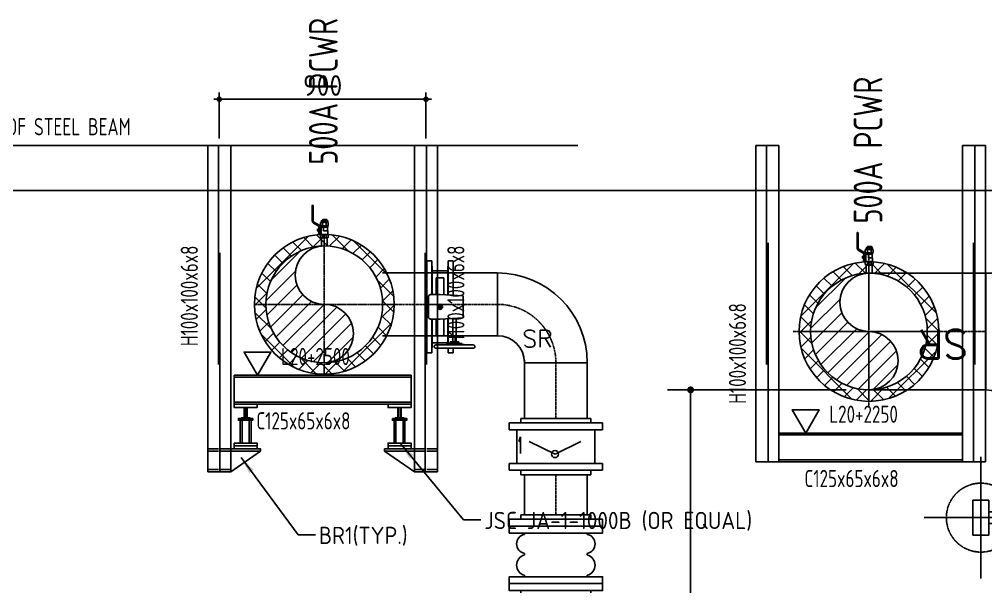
# Model space of a CAD drawing. Header units: millimetres. Extents: x -69706 to 52883, y -6882 to 68885.
# Drawn here: x 43545 to 47752, y 66270 to 68739 of the extents above; entities that cross this region are included whole.
import ezdxf

# ---------------------------------------------------------------- set-up
doc = ezdxf.new("R2010")
doc.units = ezdxf.units.MM
for name, pattern in [('XFM7P20PCW$0$CENTER', [2, 1.25, -0.25, 0.25, -0.25]), ('XFM7P20PCW$0$CENTER2', [1.125, 0.75, -0.125, 0.125, -0.125]), ('XFM7P20PCW$0$HIDDEN', [9.525, 6.35, -3.175])]:
    doc.linetypes.add(name, pattern=pattern)
for name, color, linetype in [('XFM7P20PCW$0$M-CWTR-VAVE', 252, 'Continuous'), ('XFM7P20PCW$0$P-PCWR-20.7-P', 252, 'Continuous'), ('XFM7P20PCW$0$SH-DIM', 252, 'Continuous'), ('XFM7P20PCW$0$SH-LINE-10', 252, 'Continuous'), ('XFM7P20PCW$0$SH-LINE-130', 252, 'Continuous'), ('XFM7P20PCW$0$SH-LINE-170', 252, 'Continuous'), ('XFM7P20PCW$0$SH-LINE-252', 252, 'Continuous'), ('XFM7P20PCW$0$SH-TEXT', 252, 'Continuous'), ('XFM7P20PCW$0$U-CV-DIM', 252, 'Continuous'), ('XFM7P20PCW$0$U-PCW-TXT', 252, 'Continuous'), ('XFM7P20PCW$0$管架', 252, 'Continuous')]:
    doc.layers.add(name, color=color, linetype=linetype)
doc.styles.add('XFM7P20PCW$0$aa-txt', font='isocp.shx', dxfattribs={"bigfont": 'chineset'})
doc.styles.add('XFM7P20PCW$0$PX-TEXT', font='isocp.shx', dxfattribs={"width": 0.7, "bigfont": 'chineset.shx'})
doc.styles.add('XFM7P20PCW$0$Standard', font='txt.shx', dxfattribs={"bigfont": 'chineset.shx'})
doc.dimstyles.new('XFM7P20PCW$0$10-dim', dxfattribs={"dimscale": 10, "dimtxt": 0.3, "dimasz": 0.08, "dimexe": 0.1, "dimexo": 0.1, "dimgap": 0.05, "dimtad": 1, "dimdec": 0, "dimlfac": 30, "dimzin": 0, "dimdsep": 46, "dimtxsty": 'XFM7P20PCW$0$aa-txt', "dimblk": 'XFM7P20PCW$0$DOT', "dimcen": 2, "dimclrd": 256, "dimclre": 256, "dimclrt": 3, "dimadec": 0, "dimazin": 0, "dimtfac": 1, "dimtdec": 0, "dimtix": 1, "dimtmove": 2, "dimatfit": 3, "dimldrblk": 'XFM7P20PCW$0$_Dot', "dimfxl": 0.1, "dimtvp": 1, "dimtolj": 1, "dimtzin": 0, "dimarcsym": 0})
doc.dimstyles.new('XFM7P20PCW$0$adim-5', dxfattribs={"dimscale": 10, "dimtxt": 0.25, "dimasz": 0.25, "dimexe": 0.1, "dimexo": 0.5, "dimgap": 0.15, "dimtad": 0, "dimdec": 4, "dimlfac": 5, "dimdsep": 46, "dimtxsty": 'XFM7P20PCW$0$aa-txt', "dimcen": 2.5, "dimclrd": 3, "dimclre": 3, "dimclrt": 256, "dimadec": 0, "dimazin": 0, "dimtfac": 1, "dimtdec": 4, "dimtmove": 0, "dimatfit": 3, "dimfxl": 1, "dimtolj": 1, "dimtzin": 0, "dimarcsym": 0})
doc.dimstyles.new('XFM7P20PCW$0$PX-400', dxfattribs={"dimscale": 1000, "dimtxt": 0.25, "dimasz": 0.03, "dimexe": 0.1, "dimexo": 0.1, "dimgap": 0.05, "dimtad": 1, "dimdec": 0, "dimzin": 0, "dimdsep": 46, "dimtxsty": 'XFM7P20PCW$0$PX-TEXT', "dimblk": 'XFM7P20PCW$0$_Dot', "dimcen": 2, "dimclrd": 2, "dimclre": 1, "dimclrt": 4, "dimadec": 0, "dimazin": 0, "dimtfac": 1, "dimtdec": 0, "dimtix": 1, "dimtmove": 2, "dimatfit": 3, "dimfxl": 1, "dimtvp": 1, "dimtolj": 1, "dimtzin": 0, "dimarcsym": 0})

# ---------------------------------------------------------------- blocks, each defined once
blk = doc.blocks.new('XFM7P20PCW$0$J2-10')
at = {"layer": 'XFM7P20PCW$0$M-CWTR-VAVE'}
for p, q in [((5.14, 13.65), (4.54, 13.65)), ((14.69, 13.65), (14.09, 13.65)), ((23.5, 13.65), (22.9, 13.65)), ((5.14, -13.65), (4.54, -13.65)), ((14.69, -13.65), (14.09, -13.65)), ((23.5, -13.65), (22.9, -13.65))]:
    blk.add_line(p, q, dxfattribs=at)
for points in [[(1.52, 20.32), (-1.5, 20.32), (-1.5, -20.32), (1.52, -20.32), (1.52, 20.32)], [(1.52, 20.32), (4.54, 20.32), (4.54, -20.32), (1.52, -20.32), (1.52, 20.32)], [(26.52, 20.32), (23.5, 20.32), (23.5, -20.32), (26.52, -20.32), (26.52, 20.32)], [(26.52, 20.32), (29.54, 20.32), (29.54, -20.32), (26.52, -20.32), (26.52, 20.32)], [(-1.5, 15.24), (-3.4, 15.24), (-3.4, -15.24), (-1.5, -15.24)], [(29.54, 15.24), (31.44, 15.24), (31.44, -15.24), (29.54, -15.24)]]:
    blk.add_lwpolyline(points, dxfattribs=at)
for centre, radius, start, end in [((9.56, 12.53), 4.56, 14.2066, 165.7934), ((18.8, 12.92), 4.17, 10.0533, 169.9467), ((9.56, -12.53), 4.56, 194.2066, 345.7934), ((18.8, -12.92), 4.17, 190.0533, 349.9467)]:
    blk.add_arc(centre, radius, start, end, dxfattribs=at)
blk = doc.blocks.new('XFM7P20PCW$0$SL250')
at = {"color": 3}
for p, q in [((1.905, -20.32), (1.905, 20.32)), ((4.92125, 20.32), (1.905, 20.32)), ((4.92125, -20.32), (4.92125, 20.32)), ((1.905, 15.24), (0, 15.24)), ((0, -15.24), (0, 15.24)), ((1.905, -15.24), (0, -15.24)), ((4.92125, -20.32), (1.905, -20.32))]:
    blk.add_line(p, q, dxfattribs=at)
blk = doc.blocks.new('XFM7P20PCW$0$A$Cbbcdfd53')
h = blk.add_hatch()
h.set_pattern_fill('ANSI37', color=256, scale=15, style=0)
h.set_pattern_definition([(45, (-42497.296, -66382.497), (-33.67596, 33.67596), []), (135, (-42497.296, -66382.497), (-33.67596, -33.67596), [])])
edge = h.paths.add_edge_path()
edge.add_arc((304, 304), 304, 0, 360)
edge = h.paths.add_edge_path(flags=17)
edge.add_arc((304, 304), 254, 0, 360)
h = blk.add_hatch()
h.set_pattern_fill('ANSI31', color=256, scale=15, style=0)
h.set_pattern_definition([(45, (-42497.296, -63784.355), (-33.67596, 33.67596), [])])
edge = h.paths.add_edge_path()
edge.add_arc((304, 304), 254, 90, 270)
edge.add_arc((304, 177), 127, 270, 450)
edge.add_arc((304, 431), 127, 90, 270, ccw=False)
at = {"color": 1, "linetype": 'XFM7P20PCW$0$CENTER2'}
for p, q in [((304, 608), (304, 0)), ((0, 304), (608, 304))]:
    blk.add_line(p, q, dxfattribs=at)
blk.add_lwpolyline([(304, 50, -1), (304, 558, 1), (304, 304, -1)], format="xyb", close=True)
for radius in [304, 254]:
    blk.add_circle((304, 304), radius)
blk = doc.blocks.new('XFM7P20PCW$0$A$C2FAC25FF')
for p, q in [((0, 390.5), (0, 117.5)), ((390.5, 0), (117.5, 0))]:
    blk.add_line(p, q)
for radius in [390.5, 117.5]:
    blk.add_arc((0, 0), radius, 0, 90)
at = {"color": 1, "linetype": 'XFM7P20PCW$0$CENTER'}
blk.add_arc((0, 0), 254, 0, 90, dxfattribs=at)
at = {"color": 0, "style": 'XFM7P20PCW$0$Standard'}
blk.add_text('SR', height=75, dxfattribs=at).set_placement((108.1, 67.2))
blk = doc.blocks.new('XFM7P20PCW$0$A$C2b31a43e')
for p, q in [((15.9, 115.6), (9.1, 95.7)), ((9.1, 95.7), (15.9, 97.7)), ((15.9, 115.6), (15.9, 42.6)), ((166.2, 40.3), (54.2, 94.5)), ((166.2, 40.3), (278.5, 94.6))]:
    blk.add_line(p, q)
blk.add_lwpolyline([(0, 146), (339.6, 146), (339.6, 0), (0, 0)], close=True)
blk.add_circle((166.2, 40.3), 15.4)
blk = doc.blocks.new('XFM7P20PCW$0$SL20')
at = {"color": 0, "linetype": 'ByBlock'}
for p, q in [((0, -34.925), (0, 34.925)), ((4.28625, 34.925), (0, 34.925)), ((4.28625, -34.925), (4.28625, 34.925)), ((4.28625, 27.94), (7.3025, 27.94)), ((7.3025, -27.94), (7.3025, 27.94)), ((4.28625, -27.94), (7.3025, -27.94)), ((4.28625, -34.925), (0, -34.925))]:
    blk.add_line(p, q, dxfattribs=at)
blk = doc.blocks.new('XFM7P20PCW$0$A$C4E284B51')
at = {"color": 1}
for p, q in [((57710.6, -10947.6), (57710.6, -9949.2)), ((57446.1, -10195.4), (57975.1, -10195.4))]:
    blk.add_line(p, q, dxfattribs=at)
at = {"layer": 'XFM7P20PCW$0$M-CWTR-VAVE'}
for p, q in [((57787, -10160.4), (57634.2, -10160.4)), ((57634.2, -10230.4), (57634.2, -10160.4)), ((57787, -10230.4), (57787, -10160.4)), ((57634.2, -10230.4), (57787, -10230.4)), ((57685.5, -10280.6), (57685.5, -10230.4)), ((57735.7, -10280.6), (57735.7, -10230.4)), ((57735.7, -10280.6), (57685.5, -10280.6)), ((57698, -10344.4), (57698, -10280.6)), ((57723.1, -10344.4), (57723.1, -10280.6)), ((57643.1, -10344.4), (57778.1, -10344.4)), ((57643.1, -10852.4), (57778.1, -10852.4)), ((57685.5, -10875.6), (57685.5, -10857.4)), ((57691.8, -10880.6), (57729.4, -10880.6)), ((57698, -10875.6), (57698, -10857.4)), ((57723.1, -10875.6), (57723.1, -10857.4)), ((57735.7, -10875.6), (57735.7, -10857.4)), ((57643.1, -10947.6), (57600.3, -10947.6)), ((57778.1, -10947.6), (57820.9, -10947.6))]:
    blk.add_line(p, q, dxfattribs=at)
at = {"layer": 'XFM7P20PCW$0$M-CWTR-VAVE', "linetype": 'XFM7P20PCW$0$CENTER2'}
blk.add_circle((57710.6, -10195.4), 150, dxfattribs=at)
at = {"layer": 'XFM7P20PCW$0$M-CWTR-VAVE'}
for centre, radius, start, end in [((57679.2, -10858.8), 6.43, 12.6804, 90), ((57691.8, -10858.8), 6.43, 12.6804, 167.3196), ((57710.6, -10870.6), 18.2, 46.3972, 133.6028), ((57729.4, -10858.8), 6.43, 12.6804, 167.3196), ((57742, -10858.8), 6.43, 90, 167.3196), ((57691.8, -10874.2), 6.43, 192.6804, 347.3196), ((57710.6, -10862.4), 18.2, 226.3972, 313.6028), ((57729.4, -10874.2), 6.43, 192.6804, 347.3196)]:
    blk.add_arc(centre, radius, start, end, dxfattribs=at)
at = {"layer": 'XFM7P20PCW$0$M-CWTR-VAVE', "yscale": 10, "zscale": 10}
for p, xscale in [((57643.1, -10598.4), -10), ((57778.1, -10598.4), 10)]:
    blk.add_blockref('XFM7P20PCW$0$SL20', p, dxfattribs=dict(at, xscale=xscale))
blk = doc.blocks.new('XFM7P20PCW$0$PP-R20(500A)')
for p, q in [((12.7, 63.5), (63.5, 63.5)), ((0, 50.8), (0, 0)), ((76.2, 50.8), (76.2, 0)), ((0, 0), (76.2, 0))]:
    blk.add_line(p, q)
for centre, start, end in [((0, 63.5), 270, 0), ((76.2, 63.5), 180, 270)]:
    blk.add_arc(centre, 12.7, start, end)
blk = doc.blocks.new('XFM7P20PCW$0$A$C627536FE')
at = {"color": 1, "linetype": 'XFM7P20PCW$0$CENTER'}
for p, q in [((0, 330.2), (0, -330.2)), ((330.2, 0), (-508, 0))]:
    blk.add_line(p, q, dxfattribs=at)
at = {"color": 0}
blk.add_lwpolyline([(0, -254), (-508, -254), (-508, 254), (0, 254)], dxfattribs=at)
blk.add_circle((0, 0), 254, dxfattribs=at)
at = {"color": 0, "style": 'XFM7P20PCW$0$Standard'}
blk.add_text('SR', height=125, dxfattribs=at).set_placement((-430.5, -7))
blk = doc.blocks.new('XFM7P20PCW$0$BV-250A-VP')
for p, q in [((166, 202.6), (166.1, 202.9)), ((166, 202.4), (166, 202.6)), ((166, 202.1), (166, 202.4)), ((166, 39.1), (166, 202.1)), ((166.1, 203.5), (166.2, 203.8)), ((166.1, 203.2), (166.1, 203.5)), ((166.1, 202.9), (166.1, 203.2)), ((166.2, 203.8), (166.3, 204)), ((166.3, 204), (166.4, 204.3)), ((166.4, 204.6), (166.6, 204.8)), ((166.4, 204.3), (166.4, 204.6)), ((166.6, 204.8), (166.7, 205.1)), ((166.7, 205.1), (166.8, 205.3)), ((166.8, 205.3), (166.9, 205.6)), ((166.9, 205.6), (167.1, 205.8)), ((167.1, 205.8), (167.2, 206)), ((167.2, 206), (167.4, 206.3)), ((167.4, 206.3), (167.6, 206.5)), ((167.6, 206.5), (167.7, 206.7)), ((167.7, 206.7), (167.9, 206.9)), ((167.9, 206.9), (168.1, 207.1)), ((168.1, 207.1), (168.3, 207.3)), ((168.3, 207.3), (168.5, 207.5)), ((168.5, 207.5), (168.8, 207.7)), ((168.8, 207.7), (169, 207.8)), ((169, 207.8), (169.2, 208)), ((169.2, 208), (169.5, 208.1)), ((169.5, 208.1), (169.7, 208.3)), ((169.7, 208.3), (170, 208.4)), ((170, 208.4), (170.2, 208.5)), ((170.2, 208.5), (170.5, 208.6)), ((170.5, 208.6), (170.7, 208.7)), ((170.7, 208.7), (171, 208.8)), ((171, 208.8), (171.3, 208.9)), ((171.3, 208.9), (171.5, 208.9)), ((171.5, 208.9), (171.8, 209)), ((171.8, 209), (172.1, 209)), ((172.1, 209), (172.4, 209.1)), ((172.4, 209.1), (172.6, 209.1)), ((172.6, 209.1), (172.9, 209.1)), ((172.9, 209.1), (173, 209.1)), ((173, 209.1), (173.3, 209.1)), ((173.3, 209.1), (173.6, 209.1)), ((173.6, 209.1), (173.8, 209)), ((173.8, 209), (174.1, 209)), ((174.1, 209), (174.4, 208.9)), ((174.4, 208.9), (174.7, 208.9)), ((174.7, 208.9), (174.9, 208.8)), ((174.9, 208.8), (175.2, 208.7)), ((175.2, 208.7), (175.5, 208.6)), ((175.5, 208.6), (175.7, 208.5)), ((175.7, 208.5), (176, 208.4)), ((176, 208.4), (176.2, 208.3)), ((176.2, 208.3), (176.5, 208.2)), ((176.5, 208.2), (176.7, 208)), ((176.7, 208), (177, 207.9)), ((177, 207.9), (177.2, 207.7)), ((177.2, 207.7), (177.4, 207.5)), ((177.4, 207.5), (177.6, 207.4)), ((177.6, 207.4), (177.8, 207.2)), ((177.8, 207.2), (178, 207)), ((178, 207), (178.2, 206.8)), ((178.2, 206.8), (178.4, 206.5)), ((178.4, 206.5), (178.6, 206.3)), ((178.6, 206.3), (178.7, 206.1)), ((178.7, 206.1), (178.9, 205.9)), ((178.9, 205.9), (179, 205.6)), ((179, 205.6), (179.2, 205.4)), ((179.2, 205.4), (179.3, 205.1)), ((179.3, 205.1), (179.4, 204.9)), ((179.4, 204.9), (179.5, 204.6)), ((179.5, 204.6), (179.6, 204.4)), ((179.6, 204.4), (179.7, 204.1)), ((179.7, 204.1), (179.8, 203.8)), ((179.8, 203.8), (179.8, 203.6)), ((179.8, 203.6), (179.9, 203.3)), ((179.9, 203.3), (179.9, 203)), ((179.9, 203), (180, 202.7)), ((180, 202.7), (180, 202.4)), ((180, 202.4), (180, 202.2)), ((180, 202.2), (180, 202.1)), ((180, 39.1), (180, 202.1)), ((-47.8, 158.4), (-53.1, 57.6)), ((47.8, 158.4), (-47.8, 158.4)), ((53.1, 57.6), (47.8, 158.4)), ((152, 127.6), (49.4, 127.6)), ((159, 139.8), (152, 139.8)), ((152, 101.4), (152, 139.8)), ((166, 152.6), (159, 152.6)), ((159, 88.6), (159, 152.6)), ((-200, 115.2), (-200, 93.2)), ((-200, 115.2), (-50.1, 115.2)), ((-51.3, 93.2), (-200, 93.2)), ((-177.5, 93.2), (-177.5, 91.6)), ((-51.4, 91.6), (-177.5, 91.6)), ((-157, 91.6), (-157, 23.6)), ((50.2, 113.6), (152, 113.6)), ((159, 93.2), (51.3, 93.2)), ((159.1, 91.6), (51.4, 91.6)), ((152, 101.4), (159, 101.4)), ((157, 23.6), (157, 91.6)), ((159, 88.6), (166, 88.6)), ((180.1, 115.2), (200, 115.2)), ((200, 93.2), (180.1, 93.2)), ((200, 93.2), (200, 115.2)), ((-125.6, 74.6), (-52.2, 74.6)), ((-125.6, 40.6), (-125.6, 74.6)), ((-53.1, 57.6), (-53.1, 16.2)), ((10.5, 60.9), (-10.5, 60.9)), ((-10.5, 54.3), (10.5, 54.3)), ((52.2, 74.6), (125.6, 74.6)), ((53.1, 16.2), (53.1, 57.6)), ((125.6, 40.6), (125.6, 74.6)), ((-200, 22), (-200, 0)), ((-200, 22), (-53.2, 22)), ((200, 0), (-200, 0)), ((-177.5, 23.6), (-177.5, 22)), ((-177.5, 23.6), (-53.2, 23.6)), ((-53.1, 40.6), (-125.6, 40.6)), ((-43.6, 6.6), (43.6, 6.6)), ((125.6, 40.6), (53.1, 40.6)), ((53.2, 23.6), (177.5, 23.6)), ((53.2, 22), (200, 22)), ((166, 39), (166, 39.1)), ((166, 38.7), (166, 39)), ((166, 38.5), (166, 38.7)), ((166.1, 38.2), (166, 38.5)), ((166.1, 37.9), (166.1, 38.2)), ((166.2, 37.6), (166.1, 37.9)), ((166.2, 37.4), (166.2, 37.6)), ((166.3, 37.1), (166.2, 37.4)), ((166.4, 36.8), (166.3, 37.1)), ((166.5, 36.6), (166.4, 36.8)), ((166.6, 36.3), (166.5, 36.6)), ((166.7, 36), (166.6, 36.3)), ((166.8, 35.8), (166.7, 36)), ((167, 35.5), (166.8, 35.8)), ((167.1, 35.3), (167, 35.5)), ((167.3, 35.1), (167.1, 35.3)), ((167.4, 34.8), (167.3, 35.1)), ((167.6, 34.6), (167.4, 34.8)), ((167.8, 34.4), (167.6, 34.6)), ((168, 34.2), (167.8, 34.4)), ((168.2, 34), (168, 34.2)), ((168.4, 33.8), (168.2, 34)), ((168.6, 33.6), (168.4, 33.8)), ((168.8, 33.5), (168.6, 33.6)), ((169, 33.3), (168.8, 33.5)), ((169.3, 33.2), (169, 33.3)), ((169.5, 33), (169.3, 33.2)), ((169.8, 32.9), (169.5, 33)), ((170, 32.8), (169.8, 32.9)), ((170.3, 32.6), (170, 32.8)), ((170.5, 32.5), (170.3, 32.6)), ((170.8, 32.4), (170.5, 32.5)), ((171.1, 32.4), (170.8, 32.4)), ((171.3, 32.3), (171.1, 32.4)), ((171.6, 32.2), (171.3, 32.3)), ((171.9, 32.2), (171.6, 32.2)), ((172.2, 32.1), (171.9, 32.2)), ((172.4, 32.1), (172.2, 32.1)), ((172.7, 32.1), (172.4, 32.1)), ((173, 32.1), (172.7, 32.1)), ((173.1, 32.1), (173, 32.1)), ((173.4, 32.1), (173.1, 32.1)), ((173.6, 32.1), (173.4, 32.1)), ((173.9, 32.1), (173.6, 32.1)), ((174.2, 32.2), (173.9, 32.1)), ((174.5, 32.2), (174.2, 32.2)), ((174.7, 32.3), (174.5, 32.2)), ((175, 32.4), (174.7, 32.3)), ((175.3, 32.5), (175, 32.4)), ((175.5, 32.6), (175.3, 32.5)), ((175.8, 32.7), (175.5, 32.6)), ((176, 32.8), (175.8, 32.7)), ((176.3, 32.9), (176, 32.8)), ((176.5, 33.1), (176.3, 32.9)), ((176.8, 33.2), (176.5, 33.1)), ((177, 33.4), (176.8, 33.2)), ((177.2, 33.5), (177, 33.4)), ((177.5, 33.7), (177.2, 33.5)), ((177.7, 33.9), (177.5, 33.7)), ((177.5, 22), (177.5, 23.6)), ((177.9, 34.1), (177.7, 33.9)), ((178.1, 34.3), (177.9, 34.1)), ((178.3, 34.5), (178.1, 34.3)), ((178.4, 34.7), (178.3, 34.5)), ((178.6, 34.9), (178.4, 34.7)), ((178.8, 35.1), (178.6, 34.9)), ((178.9, 35.4), (178.8, 35.1)), ((179.1, 35.6), (178.9, 35.4)), ((179.2, 35.9), (179.1, 35.6)), ((179.3, 36.1), (179.2, 35.9)), ((179.4, 36.4), (179.3, 36.1)), ((179.6, 36.6), (179.4, 36.4)), ((179.7, 37.2), (179.6, 36.9)), ((179.6, 36.9), (179.6, 36.6)), ((179.8, 37.4), (179.7, 37.2)), ((179.9, 37.7), (179.8, 37.4)), ((180, 38.5), (179.9, 38.2)), ((179.9, 38.2), (179.9, 38)), ((179.9, 38), (179.9, 37.7)), ((180, 39.1), (180, 38.8)), ((180, 38.8), (180, 38.5)), ((200, 0), (200, 22))]:
    blk.add_line(p, q)
blk.add_circle((0, 57.6), 11)
for centre, start, end in [((-43.6, 16.2), 180, 270), ((43.6, 16.2), 270, 0)]:
    blk.add_arc(centre, 9.56, start, end)
blk = doc.blocks.new('XFM7P20PCW$0$BALL')
at = {"color": 0, "linetype": 'ByBlock'}
for p, q in [((-2.91, 0.07), (-2.91, -0.45)), ((-2.54, 0.17), (-2.86, 0.17)), ((-2.52, 1.07), (-2.52, 0.8)), ((-1.88, 1.07), (-2.52, 1.07)), ((-2.52, 0.8), (-1.88, 0.8)), ((-2.41, 0.26), (-2.49, 0.26)), ((-2.49, 0.26), (-2.49, -0.64)), ((-2.49, 0.07), (-2.49, -0.45)), ((-2.41, 0.8), (-2.41, -1.3)), ((-2.01, 0.8), (-2.01, -1.3)), ((-1.88, 0.01), (-2.01, 0.01)), ((-1.88, 2.46), (-1.88, -2.83)), ((-1.64, 1.37), (-1.64, -1.29)), ((-1.5, 2.64), (0.58, 2.64)), ((-1.5, 1.35), (0.58, 1.35)), ((-1.12, 2.46), (-1.12, 1.53)), ((-0.71, 0.05), (0.78, 0.05)), ((-0.71, 0.05), (-0.71, -1.73)), ((0.21, 2.46), (0.21, 1.53)), ((0.68, 0.05), (0.68, -1.29)), ((0.78, 1.39), (0.78, 0.05)), ((0.96, 2.46), (0.96, 1.53)), ((-2.66, -1.73), (-4.41, -2.74)), ((-2.46, -2.08), (-4.21, -3.09)), ((-2.86, -0.02), (-2.54, -0.02)), ((-2.86, -0.35), (-2.54, -0.35)), ((-2.86, -0.54), (-2.54, -0.54)), ((-2.41, -0.64), (-2.49, -0.64)), ((-1.88, -0.38), (-2.01, -0.38)), ((-1.88, -1.29), (0.78, -1.29)), ((-1.5, -1.73), (0.58, -1.73)), ((-1.5, -3.01), (0.58, -3.01)), ((-1.12, -2.83), (-1.12, -1.91)), ((0.21, -2.83), (0.21, -1.91)), ((0.78, -1.29), (0.78, -1.77)), ((0.96, -2.83), (0.96, -1.91)), ((-4.86, -3.52), (-4.86, -8.99)), ((-4.46, -3.52), (-4.46, -8.99))]:
    blk.add_line(p, q, dxfattribs=at)
for centre, radius, start, end in [((-2.79, 0.07), 0.122, 129.1755, 230.8245), ((-2.61, 0.07), 0.122, 309.1755, 50.8245), ((-1.5, 2.15), 0.487, 39.1755, 140.8245), ((-1.5, 1.84), 0.487, 219.1755, 320.8245), ((-0.46, 1.31), 1.32, 59.7968, 120.2032), ((-0.46, 2.67), 1.32, 239.7968, 300.2032), ((0.58, 2.15), 0.487, 39.1755, 140.8245), ((0.58, 1.84), 0.487, 219.1755, 320.8245), ((-3.96, -3.52), 0.9, 120, 180), ((-3.96, -3.52), 0.5, 120, 180), ((-2.58, -0.19), 0.331, 149.7968, 210.2032), ((-2.79, -0.45), 0.122, 129.1755, 230.8245), ((-2.91, -1.3), 0.5, 300, 0), ((-2.82, -0.19), 0.331, 329.7968, 30.2032), ((-2.61, -0.45), 0.122, 309.1755, 50.8245), ((-2.91, -1.3), 0.9, 300, 0), ((-1.5, -2.21), 0.487, 39.1755, 140.8245), ((-1.5, -2.53), 0.487, 219.1755, 320.8245), ((-0.46, -3.05), 1.32, 59.7968, 120.2032), ((-0.46, -1.69), 1.32, 239.7968, 300.2032), ((0.58, -2.21), 0.487, 39.1755, 140.8245), ((0.58, -2.53), 0.487, 219.1755, 320.8245), ((-4.66, -8.99), 0.2, 180, 0)]:
    blk.add_arc(centre, radius, start, end, dxfattribs=at)
blk = doc.blocks.new('XFM7P20PCW$0$A$C594865B6')
at = {"color": 0, "linetype": 'ByBlock'}
for p, q in [((33.3, 147.7), (33.3, 118.2)), ((33.3, 147.7), (54.6, 147.7)), ((54.6, 147.7), (54.6, 118.2))]:
    blk.add_line(p, q, dxfattribs=at)
at = {"layer": 'XFM7P20PCW$0$管架', "linetype": 'ByBlock'}
for p, q in [((33.6, 56.2), (55.9, 58.9)), ((34.5, 58.9), (55.4, 60.6)), ((55.9, 58.9), (34.5, 58.9)), ((42, 56.2), (42, 51.6)), ((49.7, 56.2), (49.7, 51.6))]:
    blk.add_line(p, q, dxfattribs=at)
blk.add_lwpolyline([(56.3, 62.1), (56.3, 56.2), (33.6, 56.2), (33.6, 61.7)], dxfattribs=at)
blk.add_lwpolyline([(38.4, 56.2), (53.2, 56.2), (53.2, 51.6), (38.4, 51.6)], close=True, dxfattribs=at)
at = {"color": 1, "linetype": 'ByBlock', "xscale": 10, "yscale": 10, "zscale": 10}
blk.add_blockref('XFM7P20PCW$0$BALL', (48.6, 91.9), dxfattribs=at)
blk = doc.blocks.new('XFM7P20PCW$0$DOT')
at = {"color": 0}
blk.add_line((-1, 0), (1, 0), dxfattribs=at)
at = {"color": 3, "const_width": 0.5}
blk.add_lwpolyline([(-0.25, 0, 1), (0.25, 0, 1)], format="xyb", close=True, dxfattribs=at)
blk = doc.blocks.new('*D255')
at = {"layer": 'XFM7P20PCW$0$SH-DIM', "lineweight": -2, "transparency": 16777216}
for p, q in [((584.43, 546.04), (584.43, 552.75)), ((614.43, 546.04), (614.43, 552.75)), ((585.23, 551.75), (613.63, 551.75))]:
    blk.add_line(p, q, dxfattribs=at)
at = {"layer": 'XFM7P20PCW$0$SH-DIM', "lineweight": -2, "transparency": 16777216, "xscale": 0.8, "yscale": 0.8, "zscale": 0.8, "rotation": 180}
blk.add_blockref('XFM7P20PCW$0$DOT', (584.43, 551.75), dxfattribs=at)
at = {"layer": 'XFM7P20PCW$0$SH-DIM', "lineweight": -2, "transparency": 16777216, "xscale": 0.8, "yscale": 0.8, "zscale": 0.8}
blk.add_blockref('XFM7P20PCW$0$DOT', (614.43, 551.75), dxfattribs=at)
at = {"layer": 'XFM7P20PCW$0$SH-DIM', "color": 3, "transparency": 16777216, "insert": (599.43, 553.75), "char_height": 3, "attachment_point": 5, "style": 'XFM7P20PCW$0$aa-txt'}
blk.add_mtext('\\A1;900', dxfattribs=at)
blk = doc.blocks.new('XFM7P20PCW$0$_Dot')
at = {"color": 0, "linetype": 'ByBlock', "lineweight": -2}
blk.add_line((-0.5, 0), (-1, 0), dxfattribs=at)
at = {"color": 0, "linetype": 'ByBlock', "const_width": 0.5}
blk.add_lwpolyline([(-0.25, 0, 1), (0.25, 0, 1)], format="xyb", close=True, dxfattribs=at)
blk = doc.blocks.new('XFM7P20PCW$0$A$C0ee8920b')
at = {"layer": 'XFM7P20PCW$0$SH-LINE-130'}
for points in [[(51.29, 3.69), (54.62, 3.69), (54.62, 49.56), (51.29, 49.56)], [(84.62, 3.69), (81.29, 3.69), (81.29, 49.56), (84.62, 49.56)], [(54.62, 3.69), (81.29, 3.69), (81.29, 7.85), (54.62, 7.85)]]:
    blk.add_lwpolyline(points, close=True, dxfattribs=at)
at = {"layer": 'XFM7P20PCW$0$SH-LINE-130', "linetype": 'XFM7P20PCW$0$HIDDEN', "ltscale": 5}
for points in [[(52.85, 3.69), (53.05, 3.69), (53.05, 49.56), (52.85, 49.56)], [(83.05, 3.69), (82.85, 3.69), (82.85, 49.56), (83.05, 49.56)], [(54.62, 3.95), (81.29, 3.95), (81.29, 7.59), (54.62, 7.59)]]:
    blk.add_lwpolyline(points, close=True, dxfattribs=at)
at = {"layer": 'XFM7P20PCW$0$SH-LINE-130', "ltscale": 0.1}
blk.add_lwpolyline([(58.52, 7.85), (60.46, 11.23), (56.57, 11.23)], close=True, dxfattribs=at)
at = {"layer": 'XFM7P20PCW$0$SH-TEXT', "style": 'XFM7P20PCW$0$aa-txt', "width": 0.8}
for p in [(49.86, 12.09), (88.55, 12.09)]:
    blk.add_text('H100x100x6x8', height=2.5, rotation=90, dxfattribs=at).set_placement(p)
for s, p in [('L20+2250', (61.93, 9.33)), ('C125x65x6x8', (58.34, 0))]:
    blk.add_text(s, height=2.5, dxfattribs=at).set_placement(p)
blk = doc.blocks.new('*D277')
at = {"layer": 'XFM7P20PCW$0$U-CV-DIM', "color": 1, "lineweight": -2, "transparency": 16777216}
for p, q in [((47144.4, 67126.7), (46367.9, 67126.7)), ((47144.4, 64693.6), (46367.9, 64693.6))]:
    blk.add_line(p, q, dxfattribs=at)
at = {"layer": 'XFM7P20PCW$0$U-CV-DIM', "color": 2, "lineweight": -2, "transparency": 16777216}
blk.add_line((46467.9, 67096.7), (46467.9, 64723.6), dxfattribs=at)
at = {"layer": 'XFM7P20PCW$0$U-CV-DIM', "color": 2, "lineweight": -2, "transparency": 16777216, "xscale": 30, "yscale": 30, "zscale": 30}
for p, rotation in [((46467.9, 67126.7), 90), ((46467.9, 64693.6), 270)]:
    blk.add_blockref('XFM7P20PCW$0$_Dot', p, dxfattribs=dict(at, rotation=rotation))
at = {"layer": 'XFM7P20PCW$0$U-CV-DIM', "color": 4, "transparency": 16777216, "insert": (46292.9, 65910.1), "char_height": 250, "attachment_point": 5, "rotation": 90, "style": 'XFM7P20PCW$0$PX-TEXT'}
blk.add_mtext('\\A1;2433', dxfattribs=at)
blk = doc.blocks.new('XFM7P20PCW$0$A$Cfe1b4cd2')
at = {"layer": 'XFM7P20PCW$0$SH-LINE-10'}
for p, q in [((56.55, 20.033), (56.55, 18.571)), ((56.655, 20.033), (56.655, 18.571)), ((56.916, 20.033), (56.916, 18.571)), ((57.02, 20.033), (57.02, 18.571)), ((78.884, 20.033), (78.884, 18.571)), ((78.988, 20.033), (78.988, 18.571)), ((79.249, 20.033), (79.249, 18.571)), ((79.354, 20.033), (79.354, 18.571)), ((56.133, 18.571), (57.438, 18.571)), ((56.133, 18.571), (56.133, 18.467)), ((57.438, 18.571), (57.438, 18.467)), ((79.771, 18.571), (78.466, 18.571)), ((78.466, 18.571), (78.466, 18.467)), ((79.771, 18.571), (79.771, 18.467))]:
    blk.add_line(p, q, dxfattribs=at)
at = {"layer": 'XFM7P20PCW$0$SH-LINE-130', "ltscale": 0.1}
for p, q in [((54.619, 10.722), (58.952, 13.722)), ((81.285, 10.722), (76.952, 13.722))]:
    blk.add_line(p, q, dxfattribs=at)
for points in [[(8.322, 58.055), (10.27, 61.428), (6.375, 61.428)], [(58.515, 24.722), (60.462, 28.095), (56.568, 28.095)], [(58.952, 13.722), (54.619, 13.722), (54.619, 14.055), (58.952, 14.055)], [(76.952, 13.722), (81.285, 13.722), (81.285, 14.055), (76.952, 14.055)]]:
    blk.add_lwpolyline(points, close=True, dxfattribs=at)
at = {"layer": 'XFM7P20PCW$0$SH-LINE-130'}
for points in [[(51.285, 10.722), (54.619, 10.722), (54.619, 58.055), (51.285, 58.055)], [(84.619, 10.722), (81.285, 10.722), (81.285, 58.055), (84.619, 58.055)], [(55.119, 20.555), (80.785, 20.555), (80.785, 24.722), (55.119, 24.722)]]:
    blk.add_lwpolyline(points, close=True, dxfattribs=at)
at = {"layer": 'XFM7P20PCW$0$SH-LINE-130', "linetype": 'XFM7P20PCW$0$HIDDEN', "ltscale": 5}
for points in [[(52.852, 10.722), (53.052, 10.722), (53.052, 58.055), (52.852, 58.055)], [(83.052, 10.722), (82.852, 10.722), (82.852, 58.055), (83.052, 58.055)], [(55.119, 20.822), (80.785, 20.822), (80.785, 24.455), (55.119, 24.455)]]:
    blk.add_lwpolyline(points, close=True, dxfattribs=at)
for points in [[(52.835, 13.722), (51.285, 13.722), (51.285, 14.055), (52.835, 14.055)], [(53.069, 14.055), (54.619, 14.055), (54.619, 13.722), (53.069, 13.722)], [(82.835, 14.055), (81.285, 14.055), (81.285, 13.722), (82.835, 13.722)], [(83.069, 13.722), (84.619, 13.722), (84.619, 14.055), (83.069, 14.055)], [(53.069, 11.055), (54.619, 11.055), (54.619, 10.722), (51.285, 10.722), (51.285, 11.055), (52.835, 11.055)], [(82.835, 11.055), (81.285, 11.055), (81.285, 10.722), (84.619, 10.722), (84.619, 11.055), (83.069, 11.055)]]:
    blk.add_lwpolyline(points, dxfattribs=at)
at = {"layer": 'XFM7P20PCW$0$SH-LINE-170'}
for points in [[(58.452, 20.555), (55.119, 20.555), (55.119, 20.033), (58.452, 20.033)], [(77.452, 20.555), (80.785, 20.555), (80.785, 20.033), (77.452, 20.033)], [(57.826, 18.467), (55.745, 18.467), (55.745, 18.206), (57.826, 18.206)], [(78.079, 18.467), (80.159, 18.467), (80.159, 18.206), (78.079, 18.206)], [(58.452, 14.473), (55.119, 14.473), (55.119, 14.891), (58.452, 14.891)], [(58.452, 14.055), (55.119, 14.055), (55.119, 14.473), (58.452, 14.473)], [(77.452, 14.473), (80.785, 14.473), (80.785, 14.891), (77.452, 14.891)], [(77.452, 14.055), (80.785, 14.055), (80.785, 14.473), (77.452, 14.473)]]:
    blk.add_lwpolyline(points, close=True, dxfattribs=at)
for points in [[(56.267, 14.891), (56.267, 18.206), (56.006, 18.206), (56.006, 14.891)], [(57.303, 14.891), (57.303, 18.206), (57.565, 18.206), (57.565, 14.891)], [(78.601, 14.891), (78.601, 18.206), (78.34, 18.206), (78.34, 14.891)], [(79.637, 14.891), (79.637, 18.206), (79.898, 18.206), (79.898, 14.891)]]:
    blk.add_lwpolyline(points, dxfattribs=at)
at = {"layer": 'XFM7P20PCW$0$SH-LINE-252'}
blk.add_line((105.013, 58.055), (0, 58.055), dxfattribs=at)
at = {"layer": 'XFM7P20PCW$0$SH-TEXT', "style": 'XFM7P20PCW$0$aa-txt', "width": 0.8}
for s, p in [('BOTTOM OF STEEL BEAM', (11.742, 59.536)), ('L20+2500', (61.935, 26.202)), ('C125x65x6x8', (58.342, 16.868))]:
    blk.add_text(s, height=2.5, dxfattribs=at).set_placement(p)
for p in [(49.859, 28.953), (88.545, 28.953)]:
    blk.add_text('H100x100x6x8', height=2.5, rotation=90, dxfattribs=at).set_placement(p)
at = {"layer": 'XFM7P20PCW$0$SH-TEXT', "char_height": 2.5, "attachment_point": 7, "style": 'XFM7P20PCW$0$aa-txt'}
for s, insert in [('JSC JA-1-1000B (OR EQUAL)', (91.424, 2.165)), ('BR1(TYP.)', (67.422, 0))]:
    blk.add_mtext(s, dxfattribs=dict(at, insert=insert))
at = {"layer": 'XFM7P20PCW$0$SH-DIM'}
dim = blk.add_linear_dim(base=(82.952, 64.764), p1=(52.952, 58.055), p2=(82.952, 58.055), dimstyle='XFM7P20PCW$0$10-dim', override={"dimlfac": 30}, dxfattribs=at)
dim.commit()
dim.dimension.update_dxf_attribs({"geometry": '*D255', "text_midpoint": (67.952, 66.764), "insert": (-531.474, -486.985)})
at = {"layer": 'XFM7P20PCW$0$SH-TEXT', "annotation_type": 0, "has_hookline": 1, "hookline_direction": 0}
for points in [[(79.246, 14.828), (88.424, 3.756), (90.924, 3.756)], [(56.146, 12.789), (64.422, 1.591), (66.922, 1.591)]]:
    blk.add_leader(points, dimstyle='XFM7P20PCW$0$adim-5', dxfattribs=at)

msp = doc.modelspace()

# ---------------------------------------------------------------- linework, layer by layer
msp.add_line((33930.068, 67994.811), (52735.184, 67994.811))
msp.add_line((33930.068, 67994.811), (52735.184, 67994.811))
at = {"layer": 'XFM7P20PCW$0$P-PCWR-20.7-P'}
for p, q in [((45434.701, 67635.359), (45127.109, 67635.359)), ((45627.117, 67635.359), (45319.526, 67635.359)), ((45434.701, 67362.309), (45127.109, 67362.309)), ((45627.117, 67362.309), (45319.526, 67362.309)), ((45744.592, 67001.985), (45744.592, 67255.458)), ((46017.642, 67001.985), (46017.642, 67255.458)), ((45744.592, 66582.648), (45744.592, 66757.56)), ((46017.642, 66582.648), (46017.642, 66757.56))]:
    msp.add_line(p, q, dxfattribs=at)
at = {"layer": 'XFM7P20PCW$0$P-PCWR-20.7-P', "color": 1, "linetype": 'XFM7P20PCW$0$CENTER'}
for p, q in [((45434.701, 67498.834), (45127.109, 67498.834)), ((45627.117, 67498.834), (45319.526, 67498.834)), ((45881.117, 67001.985), (45881.117, 67255.458)), ((45881.117, 66582.648), (45881.117, 66757.56))]:
    msp.add_line(p, q, dxfattribs=at)

# ---------------------------------------------------------------- block references
at = {"xscale": 30, "yscale": 30, "zscale": 30}
for name, p in [('XFM7P20PCW$0$A$Cfe1b4cd2', (42827.036, 66448.366)), ('XFM7P20PCW$0$A$C0ee8920b', (45213.378, 66703.335))]:
    msp.add_blockref(name, p, dxfattribs=at)
at = {"layer": 'XFM7P20PCW$0$P-PCWR-20.7-P'}
for name, p, xscale, yscale, zscale, rotation in [('XFM7P20PCW$0$A$C594865B6', (44820.136, 67929.981), -1.199999999882566, 1.199999999882566, 1.199999999882566, 180.0558743041726), ('XFM7P20PCW$0$A$C594865B6', (47192.359, 67811.813), -1.199999999882566, 1.199999999882566, 1.199999999882566, 180.0558743041726), ('XFM7P20PCW$0$PP-R20(500A)', (48514.395, 67634.665), 10, 10, 10, 179.9999999999999), ('XFM7P20PCW$0$SL250', (45881.117, 67001.985), 10, 10, 10, 270), ('XFM7P20PCW$0$SL250', (45881.117, 66757.56), -10, 10, 10, 270), ('XFM7P20PCW$0$J2-10', (45881.117, 66268.223), 10, 10, 10, 89.99999999999999)]:
    msp.add_blockref(name, p, dxfattribs=dict(at, xscale=xscale, yscale=yscale, zscale=zscale, rotation=rotation))
for name, p in [('XFM7P20PCW$0$A$Cbbcdfd53', (44569.109, 67194.834)), ('XFM7P20PCW$0$A$Cbbcdfd53', (46940.395, 67076.665)), ('XFM7P20PCW$0$A$C2FAC25FF', (45627.117, 67244.834)), ('XFM7P20PCW$0$A$C2b31a43e', (45711.319, 66806.772))]:
    msp.add_blockref(name, p, dxfattribs=at)
for name, p, rotation in [('XFM7P20PCW$0$A$C627536FE', (47244.395, 67380.665), 179.9999999999999), ('XFM7P20PCW$0$BV-250A-VP', (45319.526, 67488.129), 270), ('XFM7P20PCW$0$A$C4E284B51', (37535.911, 8859.989), 89.99999999999999)]:
    msp.add_blockref(name, p, dxfattribs=dict(at, rotation=rotation))

# ---------------------------------------------------------------- texts
at = {"layer": 'XFM7P20PCW$0$U-PCW-TXT', "style": 'XFM7P20PCW$0$aa-txt', "width": 0.8}
for p in [(44931.398, 68106.416), (47302.684, 67850.538)]:
    msp.add_text('500A PCWR', height=125, rotation=90, dxfattribs=at).set_placement(p)

# ---------------------------------------------------------------- dimensions: what is measured, and where the dimension line sits
at = {"layer": 'XFM7P20PCW$0$U-CV-DIM'}
dim = msp.add_linear_dim(base=(46467.905, 64693.605), p1=(47244.395, 67126.665), p2=(47244.395, 64693.605), angle=270, dimstyle='XFM7P20PCW$0$PX-400', dxfattribs=at)
dim.commit()
dim.dimension.update_dxf_attribs({"geometry": '*D277', "text_midpoint": (46292.881, 65910.135)})

doc.saveas('drawing.dxf')
